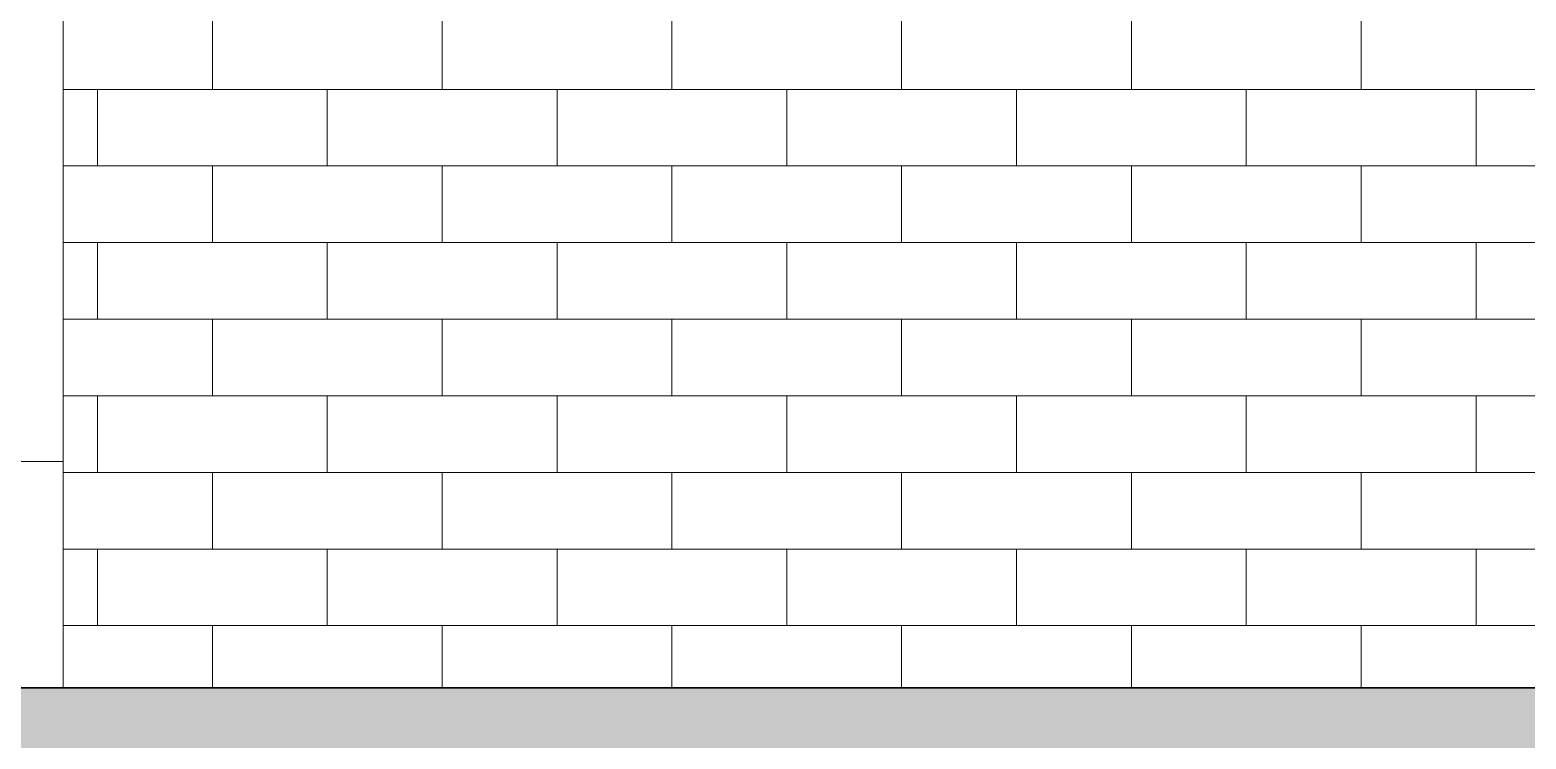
# Model space of a CAD drawing. Header units: inches. Extents: x 8351 to 42256, y 21052 to 33437.
# Drawn here: x 25413.8 to 25465.9, y 24260.9 to 24285.6 of the extents above; entities that cross this region are included whole.
import ezdxf

# ---------------------------------------------------------------- set-up
doc = ezdxf.new("R2010")
doc.units = ezdxf.units.IN
doc.header["$MEASUREMENT"] = 0
for name, color, linetype, lineweight in [('A-FLOR-PATT', 8, 'Continuous', 13), ('A-WALL', 7, 'Continuous', 35), ('S-STRS', 14, 'Continuous', 9)]:
    doc.layers.add(name, color=color, linetype=linetype, lineweight=lineweight)

msp = doc.modelspace()

# ---------------------------------------------------------------- hatches: boundary and pattern name
at = {"layer": 'A-FLOR-PATT', "lineweight": 9}
h = msp.add_hatch(dxfattribs=at)
h.set_pattern_fill('FP_2', color=256, style=0, pattern_type=2)
h.set_pattern_definition([(0, (25772.1413, 24262.217), (0, 2.667), []), (90, (25772.1413, 24262.217), (-4, 2.667), [2.667, -2.667])])
h.paths.add_polyline_path([(25666.685, 24262.717), (25702.637, 24262.717), (25702.637, 24286.217), (25414.944, 24286.217), (25414.944, 24262.717), (25522.637, 24262.717)], flags=0)
h.paths.add_polyline_path([(25343.08, 24262.717), (25343.08, 24286.217), (25342.637, 24286.217), (25342.637, 24262.717)], flags=0)
at = {"layer": 'A-WALL', "transparency": 33554687}
h = msp.add_hatch(dxfattribs=at)
h.set_pattern_fill('EARTH', color=9, scale=23)
h.set_pattern_definition([(0, (-7191.4393, 20651.825), (5.75, 5.75), [5.75, -5.75]), (0, (-7191.4393, 20653.981), (5.75, 5.75), [5.75, -5.75]), (0, (-7191.4393, 20656.1375), (5.75, 5.75), [5.75, -5.75]), (90, (-7190.7206, 20656.856), (-5.75, 5.75), [5.75, -5.75]), (90, (-7188.5643, 20656.856), (-5.75, 5.75), [5.75, -5.75]), (90, (-7186.408, 20656.856), (-5.75, 5.75), [5.75, -5.75])])
h.paths.add_polyline_path([(25774.637, 24262.717), (24994.637, 24262.717), (24994.637, 24247.717), (25774.637, 24247.717)])

# ---------------------------------------------------------------- linework, layer by layer
at = {"layer": 'A-WALL'}
msp.add_line((24994.637, 24262.717), (25774.637, 24262.717), dxfattribs=at)
at = {"layer": 'S-STRS'}
for p, q in [((25414.944, 24270.596), (25414.944, 24297.596)), ((25414.944, 24270.596), (25412.944, 24270.596)), ((25414.944, 24262.717), (25414.944, 24270.596))]:
    msp.add_line(p, q, dxfattribs=at)

doc.saveas('drawing.dxf')
